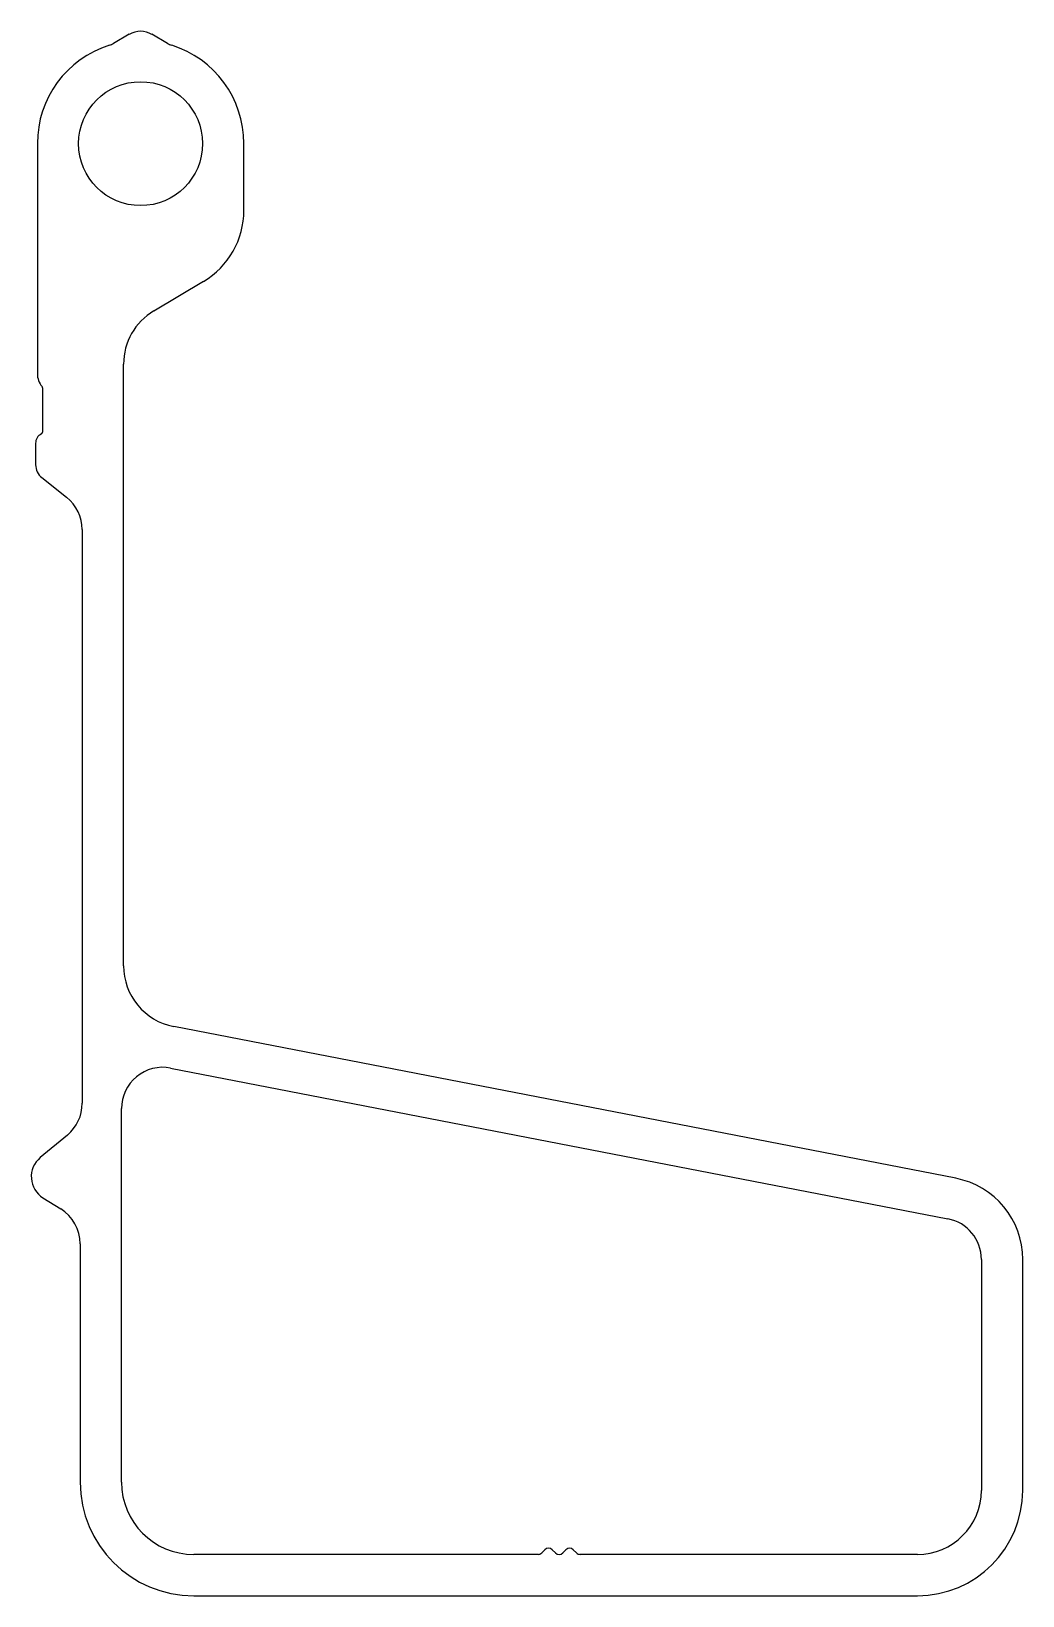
# Model space of a CAD drawing. Extents: x 4.3 to 52.3, y 4.2 to 79.9.
import ezdxf

# ---------------------------------------------------------------- set-up
doc = ezdxf.new("R2010")
doc.units = 0
doc.layers.get('0').update_dxf_attribs({"linetype": 'CONTINUOUS'})

msp = doc.modelspace()

# ---------------------------------------------------------------- linework, layer by layer
for p, q in [((8.994, 79.781), (8.237, 79.344)), ((10.851, 79.344), (10.094, 79.781)), ((4.544, 74.488), (4.544, 63.359)), ((14.544, 71.26), (14.544, 74.488)), ((10.184, 66.393), (12.588, 67.822)), ((8.717, 34.684), (8.717, 63.814)), ((4.794, 62.661), (4.794, 60.521)), ((4.459, 59.983), (4.459, 58.943)), ((4.762, 58.317), (5.961, 57.365)), ((6.717, 55.798), (6.717, 28.023)), ((49.014, 24.393), (11.146, 31.739)), ((10.998, 29.73), (48.633, 22.43)), ((8.617, 9.682), (8.617, 27.767)), ((5.996, 26.486), (4.683, 25.392)), ((4.817, 23.451), (5.674, 22.918)), ((6.617, 21.22), (6.617, 9.682)), ((50.252, 20.466), (50.252, 9.282)), ((52.252, 9.282), (52.252, 20.466)), ((28.788, 6.182), (12.117, 6.182)), ((29.121, 6.411), (28.965, 6.256)), ((29.63, 6.256), (29.474, 6.411)), ((30.139, 6.411), (29.983, 6.256)), ((30.648, 6.256), (30.492, 6.411)), ((47.152, 6.182), (30.825, 6.182)), ((12.117, 4.182), (47.152, 4.182))]:
    msp.add_line(p, q)
msp.add_circle((9.544, 74.488), 3)
for centre, radius, start, end in [((9.544, 78.828), 1.1, 60, 120), ((9.544, 74.488), 5, 107.52541, 180), ((7.737, 80.21), 1, 287.52541, 300), ((11.351, 80.21), 1, 240, 252.47459), ((9.544, 74.488), 5, 0, 72.47459), ((10.544, 71.26), 4, 300.72565, 360), ((11.717, 63.814), 3, 120.72565, 180), ((5.544, 63.359), 1, 180, 219.40057), ((4.694, 62.661), 0.1, 0, 39.40057), ((4.959, 59.983), 0.5, 116.26904, 180), ((4.694, 60.521), 0.1, 296.26904, 360), ((5.259, 58.943), 0.8, 180, 231.54108), ((4.717, 55.798), 2, 0, 51.54108), ((11.717, 34.684), 3, 180, 259.02253), ((10.617, 27.767), 2, 79.02253, 180), ((4.717, 28.023), 2, 309.77608, 0), ((5.451, 24.47), 1.2, 129.77608, 238.10552), ((48.252, 20.466), 4, 0, 79.02253), ((4.617, 21.22), 2, 0, 58.10552), ((48.252, 20.466), 2, 0, 79.02253), ((12.117, 9.682), 5.5, 180, 270), ((12.117, 9.682), 3.5, 180, 270), ((47.152, 9.282), 3.1, 270, 360), ((47.152, 9.282), 5.1, 270, 0), ((28.788, 6.432), 0.25, 270, 315), ((29.297, 6.234), 0.25, 45, 135), ((29.807, 6.432), 0.25, 225, 315), ((30.316, 6.234), 0.25, 45, 135), ((30.825, 6.432), 0.25, 225, 270)]:
    msp.add_arc(centre, radius, start, end)

doc.saveas('drawing.dxf')
